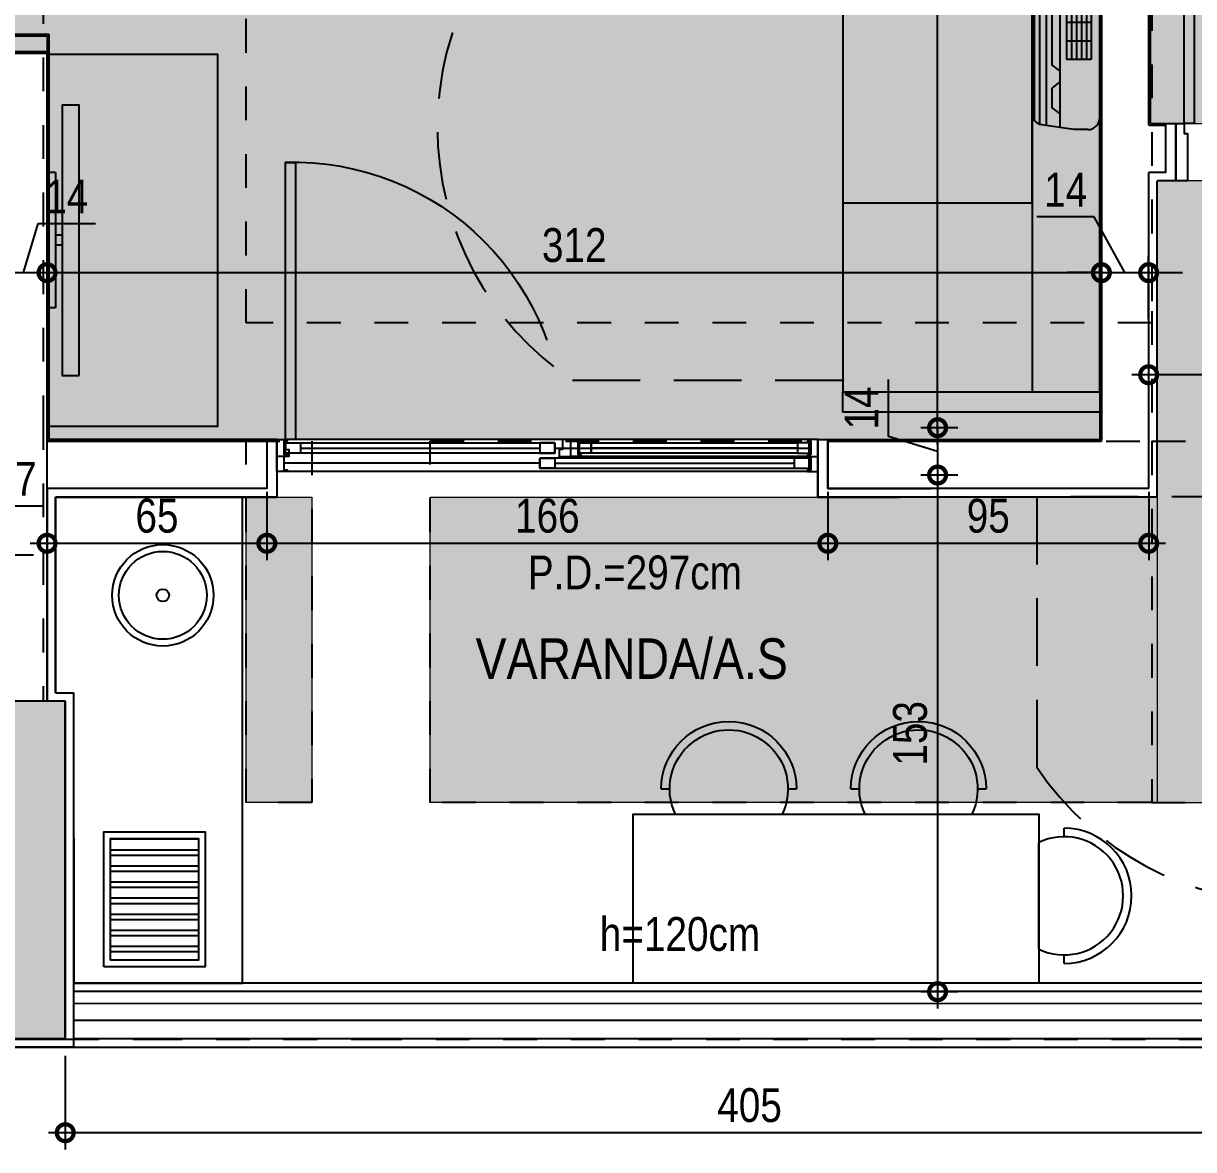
# Model space of a CAD drawing. Header units: metres. Extents: x -23 to 570, y -54 to 184.
# Drawn here: x -15.604 to -12.141, y -53.327 to -49.994 of the extents above; entities that cross this region are included whole.
import ezdxf
from ezdxf.enums import TextEntityAlignment as Align
from ezdxf.xclip import XClip

# ---------------------------------------------------------------- set-up
doc = ezdxf.new("R2010")
doc.units = ezdxf.units.M
doc.header["$XCLIPFRAME"] = 0
doc.header["$PDMODE"] = 35
doc.linetypes.add('DASHEDX2', pattern=[1.5, 1, -0.5])
doc.linetypes.add('PUC$0$DASHEDX2', pattern=[1.5, 1, -0.5])
for name, color, linetype in [('1', 232, 'DASHEDX2'), ('4', 2, 'Continuous'), ('ARQ-DIM', 2, 'Continuous'), ('ARQ-TXT', 2, 'Continuous'), ('PUC$0$ARQ-ALV ACAB', 4, 'Continuous'), ('PUC$0$ARQ-ALV OSSO', 5, 'Continuous'), ('PUC$0$ARQ-AUX', 7, 'Continuous'), ('PUC$0$ARQ-AUX1', 1, 'Continuous'), ('PUC$0$ARQ-AUX1 @ 1', 1, 'Continuous'), ('PUC$0$ARQ-AUX2', 2, 'Continuous'), ('PUC$0$ARQ-CAX @ 1', 1, 'Continuous'), ('PUC$0$ARQ-ENCH', 1, 'Continuous'), ('PUC$0$ARQ-MOB', 7, 'Continuous'), ('PUC$0$ARQ-MOB @ 1', 7, 'Continuous'), ('PUC$0$ARQ-PRJ', 7, 'PUC$0$DASHEDX2'), ('PUC$0$MAUROAMARELO', 162, 'Continuous')]:
    doc.layers.add(name, color=color, linetype=linetype)
doc.layers.add('PUC$0$ARQ-FORRO', color=9, linetype='Continuous', lineweight=5)
doc.styles.add('Adesa', font='ARIALN.TTF')
doc.dimstyles.new('ADESA 1-0050', dxfattribs={"dimtxt": 0.1, "dimasz": 0.1, "dimexe": 0.05, "dimexo": 0.05, "dimgap": 0.03, "dimtad": 1, "dimdec": 1, "dimlfac": 100, "dimzin": 12, "dimtxsty": 'Adesa', "dimblk": 'DOTSMALL', "dimcen": 1, "dimdle": 0.05, "dimclrd": 1, "dimclre": 1, "dimclrt": 256, "dimazin": 3, "dimtm": 1e-09, "dimtfac": 1, "dimtdec": 1, "dimtmove": 1, "dimatfit": 0, "dimldrblk": 'DOTSMALL', "dimfxl": 0.8, "dimtvp": 2, "dimtolj": 1, "dimtzin": 0, "dimarcsym": 0})

# ---------------------------------------------------------------- blocks, each defined once
blk = doc.blocks.new('_DotSmall')
at = {"color": 0, "linetype": 'ByBlock', "const_width": 0.5}
blk.add_lwpolyline([(-0.0625, 0, 1), (0.0625, 0, 1)], format="xyb", close=True, dxfattribs=at)
blk = doc.blocks.new('*D718')
at = {"layer": 'ARQ-DIM', "color": 1, "lineweight": -2, "transparency": 16777216}
for p, q in [((-11.43, -52.9792), (-11.43, -53.3273)), ((-15.48, -53.05), (-15.48, -53.3273)), ((-11.38, -53.2773), (-15.53, -53.2773))]:
    blk.add_line(p, q, dxfattribs=at)
at = {"layer": 'Defpoints', "color": 0, "transparency": 16777216}
for p in [(-11.43, -52.9292, 0), (-15.48, -53), (-15.48, -53.2773)]:
    blk.add_point(p, dxfattribs=at)
at = {"layer": 'ARQ-DIM', "color": 1, "lineweight": -2, "transparency": 16777216, "xscale": 0.1, "yscale": 0.1, "zscale": 0.1, "rotation": 180}
blk.add_blockref('_DotSmall', (-15.48, -53.2773), dxfattribs=at)
at = {"layer": 'ARQ-DIM', "color": 1, "lineweight": -2, "transparency": 16777216, "xscale": 0.1, "yscale": 0.1, "zscale": 0.1}
blk.add_blockref('_DotSmall', (-11.43, -53.2773), dxfattribs=at)
at = {"layer": 'ARQ-DIM', "transparency": 16777216, "insert": (-13.455, -53.1963), "char_height": 0.1, "attachment_point": 5, "style": 'Adesa'}
blk.add_mtext('\\A1;405', dxfattribs=at)
blk = doc.blocks.new('*D549')
at = {"layer": 'ARQ-DIM', "color": 1, "lineweight": -2, "transparency": 16777216}
for p, q in [((-15.6038, -50.7318), (-15.5602, -50.5866)), ((-15.5602, -50.5866), (-15.3908, -50.5866)), ((-15.6738, -50.8695), (-15.6738, -50.6818)), ((-15.5338, -50.8695), (-15.5338, -50.6818)), ((-15.6738, -50.7318), (-15.7738, -50.7318)), ((-15.6738, -50.7318), (-15.5338, -50.7318)), ((-15.6738, -50.7318), (-15.5338, -50.7318)), ((-15.5338, -50.7318), (-15.4338, -50.7318))]:
    blk.add_line(p, q, dxfattribs=at)
at = {"layer": 'Defpoints', "color": 0, "transparency": 16777216}
for p in [(-15.5338, -50.7318), (-15.6738, -50.9195, 0), (-15.5338, -50.9195, 0)]:
    blk.add_point(p, dxfattribs=at)
at = {"layer": 'ARQ-DIM', "color": 1, "lineweight": -2, "transparency": 16777216, "xscale": 0.1, "yscale": 0.1, "zscale": 0.1}
blk.add_blockref('_DotSmall', (-15.6738, -50.7318), dxfattribs=at)
at = {"layer": 'ARQ-DIM', "color": 1, "lineweight": -2, "transparency": 16777216, "xscale": 0.1, "yscale": 0.1, "zscale": 0.1, "rotation": 180}
blk.add_blockref('_DotSmall', (-15.5338, -50.7318), dxfattribs=at)
at = {"layer": 'ARQ-DIM', "transparency": 16777216, "insert": (-15.4755, -50.5064), "char_height": 0.1, "attachment_point": 5, "style": 'Adesa'}
blk.add_mtext('\\A1;14', dxfattribs=at)
blk = doc.blocks.new('*D550')
at = {"layer": 'ARQ-DIM', "color": 1, "lineweight": -2, "transparency": 16777216}
for p, q in [((-15.5338, -50.8695), (-15.5338, -50.6818)), ((-12.4138, -50.8695), (-12.4138, -50.6818)), ((-15.5838, -50.7318), (-12.3638, -50.7318))]:
    blk.add_line(p, q, dxfattribs=at)
at = {"layer": 'Defpoints', "color": 0, "transparency": 16777216}
for p in [(-12.4138, -50.7318), (-15.5338, -50.9195, 0), (-12.4138, -50.9195, 0)]:
    blk.add_point(p, dxfattribs=at)
at = {"layer": 'ARQ-DIM', "color": 1, "lineweight": -2, "transparency": 16777216, "xscale": 0.1, "yscale": 0.1, "zscale": 0.1, "rotation": 180}
blk.add_blockref('_DotSmall', (-15.5338, -50.7318), dxfattribs=at)
at = {"layer": 'ARQ-DIM', "color": 1, "lineweight": -2, "transparency": 16777216, "xscale": 0.1, "yscale": 0.1, "zscale": 0.1}
blk.add_blockref('_DotSmall', (-12.4138, -50.7318), dxfattribs=at)
at = {"layer": 'ARQ-DIM', "transparency": 16777216, "insert": (-13.9738, -50.6507), "char_height": 0.1, "attachment_point": 5, "style": 'Adesa'}
blk.add_mtext('\\A1;312', dxfattribs=at)
blk = doc.blocks.new('*D551')
at = {"layer": 'ARQ-DIM', "color": 1, "lineweight": -2, "transparency": 16777216}
for p, q in [((-12.4349, -50.5664), (-12.6044, -50.5664)), ((-12.344, -50.7318), (-12.4349, -50.5664)), ((-12.414, -50.8695), (-12.414, -50.6818)), ((-12.274, -50.8695), (-12.274, -50.6818)), ((-12.414, -50.7318), (-12.514, -50.7318)), ((-12.414, -50.7318), (-12.274, -50.7318)), ((-12.414, -50.7318), (-12.274, -50.7318)), ((-12.274, -50.7318), (-12.174, -50.7318))]:
    blk.add_line(p, q, dxfattribs=at)
at = {"layer": 'Defpoints', "color": 0, "transparency": 16777216}
for p in [(-12.274, -50.7318), (-12.414, -50.9195, 0), (-12.274, -50.9195, 0)]:
    blk.add_point(p, dxfattribs=at)
at = {"layer": 'ARQ-DIM', "color": 1, "lineweight": -2, "transparency": 16777216, "xscale": 0.1, "yscale": 0.1, "zscale": 0.1}
blk.add_blockref('_DotSmall', (-12.414, -50.7318), dxfattribs=at)
at = {"layer": 'ARQ-DIM', "color": 1, "lineweight": -2, "transparency": 16777216, "xscale": 0.1, "yscale": 0.1, "zscale": 0.1, "rotation": 180}
blk.add_blockref('_DotSmall', (-12.274, -50.7318), dxfattribs=at)
at = {"layer": 'ARQ-DIM', "transparency": 16777216, "insert": (-12.5196, -50.4861), "char_height": 0.1, "attachment_point": 5, "style": 'Adesa'}
blk.add_mtext('\\A1;14', dxfattribs=at)
blk = doc.blocks.new('*D557')
at = {"layer": 'ARQ-DIM', "color": 1, "lineweight": -2, "transparency": 16777216}
for p, q in [((-12.8986, -51.2407), (-12.8986, -46.3844)), ((-12.8383, -46.4344), (-12.9486, -46.4344)), ((-12.8383, -51.1907), (-12.9486, -51.1907))]:
    blk.add_line(p, q, dxfattribs=at)
at = {"layer": 'Defpoints', "color": 0, "transparency": 16777216}
for p in [(-12.8986, -46.4344), (-12.7883, -46.4344, 0), (-12.7883, -51.1907, 0)]:
    blk.add_point(p, dxfattribs=at)
at = {"layer": 'ARQ-DIM', "color": 1, "lineweight": -2, "transparency": 16777216, "xscale": 0.1, "yscale": 0.1, "zscale": 0.1}
for p, rotation in [((-12.8986, -46.4344), 90), ((-12.8986, -51.1907), 270)]:
    blk.add_blockref('_DotSmall', p, dxfattribs=dict(at, rotation=rotation))
at = {"layer": 'ARQ-DIM', "transparency": 16777216, "insert": (-12.9796, -48.8126), "char_height": 0.1, "attachment_point": 5, "rotation": 90, "style": 'Adesa'}
blk.add_mtext('\\A1;476', dxfattribs=at)
blk = doc.blocks.new('*D558')
at = {"layer": 'ARQ-DIM', "color": 1, "lineweight": -2, "transparency": 16777216}
for p, q in [((-13.0438, -51.2172), (-13.0438, -51.0477)), ((-12.8986, -51.1907), (-12.8986, -51.0907)), ((-12.8383, -51.1907), (-12.9486, -51.1907)), ((-12.8986, -51.1907), (-12.8986, -51.3308)), ((-12.8986, -51.1907), (-12.8986, -51.3308)), ((-12.8986, -51.2608), (-13.0438, -51.2172)), ((-12.8383, -51.3308), (-12.9486, -51.3308)), ((-12.8986, -51.3308), (-12.8986, -51.4308))]:
    blk.add_line(p, q, dxfattribs=at)
at = {"layer": 'Defpoints', "color": 0, "transparency": 16777216}
for p in [(-12.7883, -51.1907, 0), (-12.8986, -51.3308), (-12.7883, -51.3308, 0)]:
    blk.add_point(p, dxfattribs=at)
at = {"layer": 'ARQ-DIM', "color": 1, "lineweight": -2, "transparency": 16777216, "xscale": 0.1, "yscale": 0.1, "zscale": 0.1}
for p, rotation in [((-12.8986, -51.1907), 270), ((-12.8986, -51.3308), 90)]:
    blk.add_blockref('_DotSmall', p, dxfattribs=dict(at, rotation=rotation))
at = {"layer": 'ARQ-DIM', "transparency": 16777216, "insert": (-13.124, -51.1325), "char_height": 0.1, "attachment_point": 5, "rotation": 90, "style": 'Adesa'}
blk.add_mtext('\\A1;14', dxfattribs=at)
blk = doc.blocks.new('*D559')
at = {"layer": 'ARQ-DIM', "color": 1, "lineweight": -2, "transparency": 16777216}
for p, q in [((-12.8986, -51.2808), (-12.8986, -52.91)), ((-12.8383, -51.3308), (-12.9486, -51.3308)), ((-12.8383, -52.86), (-12.9486, -52.86))]:
    blk.add_line(p, q, dxfattribs=at)
at = {"layer": 'Defpoints', "color": 0, "transparency": 16777216}
for p in [(-12.7883, -51.3308, 0), (-12.8986, -52.86), (-12.7883, -52.86, 0)]:
    blk.add_point(p, dxfattribs=at)
at = {"layer": 'ARQ-DIM', "color": 1, "lineweight": -2, "transparency": 16777216, "xscale": 0.1, "yscale": 0.1, "zscale": 0.1}
for p, rotation in [((-12.8986, -51.3308), 90), ((-12.8986, -52.86), 270)]:
    blk.add_blockref('_DotSmall', p, dxfattribs=dict(at, rotation=rotation))
at = {"layer": 'ARQ-DIM', "transparency": 16777216, "insert": (-12.9796, -52.0954), "char_height": 0.1, "attachment_point": 5, "rotation": 90, "style": 'Adesa'}
blk.add_mtext('\\A1;153', dxfattribs=at)
blk = doc.blocks.new('*D560')
at = {"layer": 'ARQ-DIM', "color": 1, "lineweight": -2, "transparency": 16777216}
for p, q in [((-11.1203, -50.7739), (-11.1203, -51.084)), ((-11.0703, -51.034), (-12.324, -51.034)), ((-12.274, -51.0319), (-12.274, -51.084))]:
    blk.add_line(p, q, dxfattribs=at)
at = {"layer": 'Defpoints', "color": 0, "transparency": 16777216}
for p in [(-11.1203, -50.7239, 0), (-12.274, -50.9819, 0), (-12.274, -51.034)]:
    blk.add_point(p, dxfattribs=at)
at = {"layer": 'ARQ-DIM', "color": 1, "lineweight": -2, "transparency": 16777216, "xscale": 0.1, "yscale": 0.1, "zscale": 0.1, "rotation": 180}
blk.add_blockref('_DotSmall', (-12.274, -51.034), dxfattribs=at)
at = {"layer": 'ARQ-DIM', "color": 1, "lineweight": -2, "transparency": 16777216, "xscale": 0.1, "yscale": 0.1, "zscale": 0.1}
blk.add_blockref('_DotSmall', (-11.1203, -51.034), dxfattribs=at)
at = {"layer": 'ARQ-DIM', "transparency": 16777216, "insert": (-11.6972, -50.953), "char_height": 0.1, "attachment_point": 5, "style": 'Adesa'}
blk.add_mtext('\\A1;115', dxfattribs=at)
blk = doc.blocks.new('*D577')
at = {"layer": 'ARQ-DIM', "color": 1, "lineweight": -2, "transparency": 16777216}
for p, q in [((-15.7569, -51.5672), (-15.7134, -51.422)), ((-15.7134, -51.422), (-15.5437, -51.422)), ((-15.84, -51.5897), (-15.84, -51.5172)), ((-15.6738, -51.5897), (-15.6738, -51.5172)), ((-15.84, -51.5672), (-15.94, -51.5672)), ((-15.6738, -51.5672), (-15.84, -51.5672)), ((-15.6738, -51.5672), (-15.84, -51.5672)), ((-15.6738, -51.5672), (-15.5738, -51.5672))]:
    blk.add_line(p, q, dxfattribs=at)
at = {"layer": 'Defpoints', "color": 0, "transparency": 16777216}
for p in [(-15.84, -51.5672), (-15.84, -51.6397), (-15.6738, -51.6397, 0)]:
    blk.add_point(p, dxfattribs=at)
at = {"layer": 'ARQ-DIM', "color": 1, "lineweight": -2, "transparency": 16777216, "xscale": 0.1, "yscale": 0.1, "zscale": 0.1}
blk.add_blockref('_DotSmall', (-15.84, -51.5672), dxfattribs=at)
at = {"layer": 'ARQ-DIM', "color": 1, "lineweight": -2, "transparency": 16777216, "xscale": 0.1, "yscale": 0.1, "zscale": 0.1, "rotation": 180}
blk.add_blockref('_DotSmall', (-15.6738, -51.5672), dxfattribs=at)
at = {"layer": 'ARQ-DIM', "transparency": 16777216, "insert": (-15.6285, -51.3418), "char_height": 0.1, "attachment_point": 5, "style": 'Adesa'}
blk.add_mtext('\\A1;17', dxfattribs=at)
blk = doc.blocks.new('*D595')
at = {"layer": 'ARQ-DIM', "color": 1, "lineweight": -2, "transparency": 16777216}
for p, q in [((-15.5338, -51.3809), (-15.5338, -51.5828)), ((-14.8834, -51.3807), (-14.8834, -51.5828)), ((-15.5838, -51.5328), (-14.8334, -51.5328))]:
    blk.add_line(p, q, dxfattribs=at)
at = {"layer": 'Defpoints', "color": 0, "transparency": 16777216}
for p in [(-15.5338, -51.3309, 0), (-14.8834, -51.3307, 0), (-14.8834, -51.5328)]:
    blk.add_point(p, dxfattribs=at)
at = {"layer": 'ARQ-DIM', "color": 1, "lineweight": -2, "transparency": 16777216, "xscale": 0.1, "yscale": 0.1, "zscale": 0.1, "rotation": 180}
blk.add_blockref('_DotSmall', (-15.5338, -51.5328), dxfattribs=at)
at = {"layer": 'ARQ-DIM', "color": 1, "lineweight": -2, "transparency": 16777216, "xscale": 0.1, "yscale": 0.1, "zscale": 0.1}
blk.add_blockref('_DotSmall', (-14.8834, -51.5328), dxfattribs=at)
at = {"layer": 'ARQ-DIM', "transparency": 16777216, "insert": (-15.2086, -51.4518), "char_height": 0.1, "attachment_point": 5, "style": 'Adesa'}
blk.add_mtext('\\A1;65', dxfattribs=at)
blk = doc.blocks.new('*D596')
at = {"layer": 'ARQ-DIM', "color": 1, "lineweight": -2, "transparency": 16777216}
for p, q in [((-14.8834, -51.3807), (-14.8834, -51.5828)), ((-13.2234, -51.3808), (-13.2234, -51.5828)), ((-14.9334, -51.5328), (-13.1734, -51.5328))]:
    blk.add_line(p, q, dxfattribs=at)
at = {"layer": 'Defpoints', "color": 0, "transparency": 16777216}
for p in [(-14.8834, -51.3307, 0), (-13.2234, -51.3308, 0), (-13.2234, -51.5328)]:
    blk.add_point(p, dxfattribs=at)
at = {"layer": 'ARQ-DIM', "color": 1, "lineweight": -2, "transparency": 16777216, "xscale": 0.1, "yscale": 0.1, "zscale": 0.1, "rotation": 180}
blk.add_blockref('_DotSmall', (-14.8834, -51.5328), dxfattribs=at)
at = {"layer": 'ARQ-DIM', "color": 1, "lineweight": -2, "transparency": 16777216, "xscale": 0.1, "yscale": 0.1, "zscale": 0.1}
blk.add_blockref('_DotSmall', (-13.2234, -51.5328), dxfattribs=at)
at = {"layer": 'ARQ-DIM', "transparency": 16777216, "insert": (-14.0534, -51.4518), "char_height": 0.1, "attachment_point": 5, "style": 'Adesa'}
blk.add_mtext('\\A1;166', dxfattribs=at)
blk = doc.blocks.new('*D597')
at = {"layer": 'ARQ-DIM', "color": 1, "lineweight": -2, "transparency": 16777216}
for p, q in [((-13.2234, -51.3808), (-13.2234, -51.5828)), ((-12.2738, -51.3808), (-12.2738, -51.5828)), ((-13.2734, -51.5328), (-12.2238, -51.5328))]:
    blk.add_line(p, q, dxfattribs=at)
at = {"layer": 'Defpoints', "color": 0, "transparency": 16777216}
for p in [(-13.2234, -51.3308, 0), (-12.2738, -51.3308, 0), (-12.2738, -51.5328)]:
    blk.add_point(p, dxfattribs=at)
at = {"layer": 'ARQ-DIM', "color": 1, "lineweight": -2, "transparency": 16777216, "xscale": 0.1, "yscale": 0.1, "zscale": 0.1, "rotation": 180}
blk.add_blockref('_DotSmall', (-13.2234, -51.5328), dxfattribs=at)
at = {"layer": 'ARQ-DIM', "color": 1, "lineweight": -2, "transparency": 16777216, "xscale": 0.1, "yscale": 0.1, "zscale": 0.1}
blk.add_blockref('_DotSmall', (-12.2738, -51.5328), dxfattribs=at)
at = {"layer": 'ARQ-DIM', "transparency": 16777216, "insert": (-12.7486, -51.4518), "char_height": 0.1, "attachment_point": 5, "style": 'Adesa'}
blk.add_mtext('\\A1;95', dxfattribs=at)
blk = doc.blocks.new('*U2414')
for points in [[(0, 0), (0, 0.8204), (-0.03, 0.8204), (-0.03, 0)], [(0.025, 0), (0, 0), (0, -0.03), (-0.01, -0.03), (-0.01, -0.17), (0.025, -0.17), (0.025, 0)], [(-0.845, 0), (-0.82, 0), (-0.82, -0.03), (-0.81, -0.03), (-0.81, -0.17), (-0.845, -0.17), (-0.845, 0)]]:
    blk.add_lwpolyline(points, close=True)
at = {"layer": 'PUC$0$ARQ-PRJ'}
blk.add_arc((-0.0237, 0.0242), 0.7967, 88.2987, 181.7401, dxfattribs=at)
blk = doc.blocks.new('*U2431')
at = {"color": 0, "linetype": 'ByBlock', "ltscale": 0.5}
for points in [[(0.02, -0.045), (0.03, -0.045), (0.03, -0.05), (0.02, -0.05), (0.02, -0.09), (0.03, -0.09), (0.03, -0.095), (0.02, -0.095), (0.02, -0.09), (0.03, -0.09), (0.03, -0.095), (0, -0.095), (0, 0), (0.03, 0), (0.03, -0.005), (0.02, -0.005), (0.02, -0.045)], [(1.58, -0.045), (1.57, -0.045), (1.57, -0.05), (1.58, -0.05), (1.58, -0.09), (1.57, -0.09), (1.57, -0.095), (1.58, -0.095), (1.58, -0.09), (1.57, -0.09), (1.57, -0.095), (1.6, -0.095), (1.6, 0), (1.57, 0), (1.57, -0.005), (1.58, -0.005), (1.58, -0.045)], [(0.025, -0.01), (0.07, -0.01), (0.07, -0.04), (0.025, -0.04)], [(0.8225, -0.01), (0.7775, -0.01), (0.7775, -0.04), (0.8225, -0.04)], [(0.7775, -0.055), (0.8225, -0.055), (0.8225, -0.085), (0.7775, -0.085)], [(1.575, -0.055), (1.53, -0.055), (1.53, -0.085), (1.575, -0.085)]]:
    blk.add_lwpolyline(points, close=True, dxfattribs=at)
at = {"color": 8, "linetype": 'ByBlock', "ltscale": 0.5}
for points in [[(1.57, 0), (0.03, 0)], [(0.8225, -0.025), (1.58, -0.025)], [(0.7775, -0.07), (0.02, -0.07)], [(1.57, -0.095), (0.03, -0.095)]]:
    blk.add_lwpolyline(points, dxfattribs=at)
at = {"color": 7, "linetype": 'ByBlock', "ltscale": 0.5}
for points in [[(0.8225, -0.01), (0.8225, -0.04), (0.025, -0.04), (0.025, -0.01)], [(0.7775, -0.055), (0.7775, -0.085), (1.575, -0.085), (1.575, -0.055)]]:
    blk.add_lwpolyline(points, close=True, dxfattribs=at)
for points in [[(0.07, -0.025), (0.7775, -0.025)], [(0.8225, -0.07), (1.53, -0.07)]]:
    blk.add_lwpolyline(points, dxfattribs=at)
blk = doc.blocks.new('PUC$0$pl apto tipo 1 puc')
at = {"layer": 'PUC$0$ARQ-ALV ACAB'}
for p, q in [((-30.7983, 3.0244, 0), (-26.7983, 3.0243, 0)), ((-26.7983, 2.8343, 0), (-30.7983, 2.8344, 0))]:
    blk.add_line(p, q, dxfattribs=at)
at = {"layer": 'PUC$0$ARQ-ALV ACAB', "elevation": 0}
for points in [[(-30.7983, 1.975), (-30.7983, 2.8352), (-30.7983, 2.8352), (-30.7983, 3.0244), (-31.1983, 3.0243), (-31.1983, 2.7546), (-31.4017, 2.7546), (-31.4017, 2.5747), (-31.2883, 2.5747)], [(-30.852, 1.396), (-30.852, 1.975)], [(-30.852, 1.975), (-30.7983, 1.975)], [(-31.0321, 1.795), (-31.0321, 0.1856), (-32.2266, 0.1856), (-32.2266, 0.2256), (-32.3866, 0.2256), (-32.3866, 0.1756), (-33.7899, 0.1756), (-33.7899, -0.0548), (-33.6399, -0.0548), (-33.6399, 0.0256), (-30.872, 0.0256)], [(-30.8721, 1.2258), (-30.1966, 1.2258), (-30.1966, 1.3958)], [(-30.852, 1.396), (-30.1966, 1.3958)], [(-27.592, 1.3958), (-28.5966, 1.3958), (-28.5966, 1.2258), (-27.762, 1.2258), (-27.762, 1.2258)], [(-27.592, 1.3958), (-27.592, 0.46)], [(-30.872, 0.0256), (-30.8721, 1.2258)], [(-27.612, 0.29), (-27.612, -0.6772), (-27.762, -0.6772), (-27.762, 1.2258)], [(-27.612, 0.29), (-27.5886, 0.29), (-27.5886, 0.29), (-27.5886, 0.29), (-27.537, 0.29), (-27.537, 0.46), (-27.592, 0.46)]]:
    blk.add_lwpolyline(points, dxfattribs=at)
at = {"layer": 'PUC$0$ARQ-ALV OSSO', "elevation": 0}
for points in [[(-30.8233, 2), (-30.8233, 2.8594), (-30.8233, 2.8594), (-30.8233, 2.9994), (-31.1733, 2.9993)], [(-30.8771, 1.371), (-30.8771, 2)], [(-30.8771, 1.2308), (-30.2266, 1.2308), (-30.2266, 1.3708), (-30.8771, 1.371)], [(-27.617, 1.3708), (-28.5666, 1.3708), (-28.5666, 1.2308), (-27.7571, 1.2308), (-27.757, 1.2258)], [(-27.617, 1.3708), (-27.617, 0.435)], [(-30.877, 0.0306), (-30.877, 1.2308)], [(-27.617, 0.295), (-27.617, -0.6722), (-27.757, -0.6722), (-27.757, 1.2258)], [(-31.0171, 1.0856), (-31.0171, 0.1706), (-32.2416, 0.1706), (-32.2416, 0.2206), (-32.3816, 0.2206), (-32.3816, 0.1706), (-33.7849, 0.1706), (-33.7849, -0.0498), (-33.6449, -0.0498), (-33.6449, 0.0306), (-30.877, 0.0306)], [(-27.617, 0.295), (-27.5886, 0.295), (-27.567, 0.295), (-27.567, 0.435), (-27.617, 0.435)]]:
    blk.add_lwpolyline(points, dxfattribs=at)
at = {"layer": 'PUC$0$ARQ-AUX', "elevation": 0}
for points in [[(-26.7983, 2.9993), (-30.7983, 2.9993)], [(-26.7983, 2.8593), (-30.7983, 2.8593)]]:
    blk.add_lwpolyline(points, dxfattribs=at)
at = {"layer": 'PUC$0$ARQ-AUX1'}
blk.add_lwpolyline([(-30.8233, 2.9993), (-30.8233, 2.9993)], close=True, dxfattribs=at)
at = {"layer": 'PUC$0$ARQ-AUX2', "elevation": 0}
for points in [[(-30.7983, 2.9445), (-26.7983, 2.9443)], [(-30.7983, 2.8945), (-26.7983, 2.8943)]]:
    blk.add_lwpolyline(points, dxfattribs=at)
at = {"layer": 'PUC$0$ARQ-AUX1 @ 1', "xscale": -1, "rotation": 180}
blk.add_blockref('*U2431', (-30.1966, 1.2258, 0), dxfattribs=at)
at = {"layer": 'PUC$0$ARQ-CAX @ 1', "rotation": 180}
blk.add_blockref('*U2414', (-27.512, 0.29, 0), dxfattribs=at)
blk = doc.blocks.new('*U2451')
for points in [[(-0.025, -0.1), (0, -0.1), (0, -0.07), (0.01, -0.07), (0.01, -0.05), (-0.025, -0.05), (-0.025, -0.1)], [(0.845, -0.1), (0.82, -0.1), (0.82, -0.07), (0.81, -0.07), (0.81, -0.05), (0.845, -0.05), (0.845, -0.1)], [(0, -0.1), (0, -0.9204), (0.03, -0.9204), (0.03, -0.1)]]:
    blk.add_lwpolyline(points, close=True)
at = {"layer": 'PUC$0$ARQ-PRJ'}
blk.add_arc((0.0237, -0.1242), 0.7967, 268.2987, 1.7401, dxfattribs=at)
blk = doc.blocks.new('*U2452')
at = {"color": 0, "linetype": 'ByBlock', "ltscale": 0.5}
for points in [[(0.02, -0.045), (0.02, -0.045), (0.02, -0.045), (0.02, -0.045), (0.02, -0.045), (0.02, -0.045), (0.02, -0.045), (0.02, -0.045), (0.02, -0.045), (0.03, -0.045), (0.03, -0.05), (0, -0.05), (0, 0), (0.03, 0), (0.03, -0.005), (0.02, -0.005), (0.02, -0.045)], [(0.71, -0.045), (0.71, -0.045), (0.71, -0.045), (0.71, -0.045), (0.71, -0.045), (0.71, -0.045), (0.71, -0.045), (0.71, -0.045), (0.71, -0.045), (0.7, -0.045), (0.7, -0.05), (0.73, -0.05), (0.73, 0), (0.7, 0), (0.7, -0.005), (0.71, -0.005), (0.71, -0.045)], [(0.025, -0.01), (0.06, -0.01), (0.06, -0.04), (0.025, -0.04)], [(0.705, -0.01), (0.67, -0.01), (0.67, -0.04), (0.705, -0.04)]]:
    blk.add_lwpolyline(points, close=True, dxfattribs=at)
at = {"color": 8, "linetype": 'ByBlock', "ltscale": 0.5}
for points in [[(0.7, 0), (0.03, 0)], [(0.7, -0.05), (0.03, -0.05)]]:
    blk.add_lwpolyline(points, dxfattribs=at)
at = {"color": 7, "linetype": 'ByBlock', "ltscale": 0.5}
blk.add_lwpolyline([(0.67, -0.01), (0.67, -0.04), (0.06, -0.04), (0.06, -0.01)], close=True, dxfattribs=at)
blk.add_lwpolyline([(0.06, -0.025), (0.67, -0.025)], dxfattribs=at)
blk = doc.blocks.new('PUC$0$ARQ-LAY-SOF')
at = {"layer": 'PUC$0$ARQ-MOB'}
for points in [[(0.2, 1.74), (0.2, 0.06), (0, 0.06), (0, 1.74)], [(0.76, 1.74), (0.76, 0.06), (0, 0.06), (0, 1.74)], [(0.76, 1.74), (0.76, 1.18), (0.2, 1.18), (0.2, 1.74)], [(0.76, 1.18), (0.76, 0.62), (0.2, 0.62), (0.2, 1.18)], [(0.76, 0), (0.76, 0.06), (0, 0.06), (0, 0)]]:
    blk.add_lwpolyline(points, close=True, dxfattribs=at)
blk = doc.blocks.new('PUC$0$BCO')
at = {"layer": 'PUC$0$ARQ-MOB'}
blk.add_line((-0.1581, 0), (0.1581, 0), dxfattribs=at)
for points in [[(-0.2, -0.075), (-0.175, -0.075)], [(0.175, -0.075), (0.2, -0.075)]]:
    blk.add_lwpolyline(points, dxfattribs=at)
for radius, start, end in [(0.175, 154.6231, 25.3769), (0.2, 180, 0)]:
    blk.add_arc((0, -0.075), radius, start, end, dxfattribs=at)
blk = doc.blocks.new('*U2466')
for p, q in [((-0.2, -0.02), (-0.2, 0)), ((0.2, -0.02), (0.2, 0)), ((-0.015, -0.04), (-0.015, -0.02)), ((0.015, -0.04), (0.015, -0.02))]:
    blk.add_line(p, q)
for points in [[(0.2, 0), (-0.2, 0)], [(0.2, -0.02), (-0.2, -0.02)]]:
    blk.add_lwpolyline(points)
blk.add_lwpolyline([(-0.4, -0.09), (0.4, -0.09), (0.4, -0.04), (-0.4, -0.04)], close=True)
blk = doc.blocks.new('PUC$0$layout pcd puc 1')
at = {"layer": 'PUC$0$ARQ-MOB'}
h = blk.add_hatch(dxfattribs=at)
h.set_pattern_fill('ANSI32', color=256, scale=0.005, angle=225)
h.set_pattern_definition([(180, (233.552257, -12.212465), (-3e-18, -0.047625), []), (180, (233.53638, -12.19659), (-3e-18, -0.047625), [])])
h.paths.add_polyline_path([(5.679, -0.1915), (5.679, 0.1685), (5.939, 0.1685), (5.9389, -0.1915)])
blk.add_lwpolyline([(5.4962, 1.3892), (5.9962, 1.3892), (5.9962, 2.4892), (5.4962, 2.4892)], close=True, dxfattribs=at)
at = {"layer": 'PUC$0$ARQ-MOB', "elevation": 0}
blk.add_lwpolyline([(5.5699, 0.5999), (5.57, -0.2602), (6.0699, -0.2603), (6.0699, 1.1792)], dxfattribs=at)
for points in [[(7.2257, -0.2601), (7.2257, 0.2399), (8.4257, 0.2399), (8.4257, -0.2601)], [(5.659, -0.2115), (5.659, 0.1885), (5.959, 0.1885), (5.9589, -0.2115)], [(5.679, -0.1915), (5.679, 0.1685), (5.939, 0.1685), (5.9389, -0.1915)]]:
    blk.add_lwpolyline(points, close=True, dxfattribs=at)
at = {"layer": 'PUC$0$ARQ-MOB'}
for radius in [0.15, 0.13, 0.0184]:
    blk.add_circle((5.8338, 0.8881, 0), radius, dxfattribs=at)
at = {"layer": 'PUC$0$ARQ-MOB', "xscale": -1}
blk.add_blockref('PUC$0$ARQ-LAY-SOF', (8.6062, 1.4301, 0), dxfattribs=at)
at = {"layer": 'PUC$0$ARQ-MOB', "xscale": -1, "rotation": 180}
for p in [(7.5086, 0.2399, 0), (8.0699, 0.2399, 0)]:
    blk.add_blockref('PUC$0$BCO', p, dxfattribs=at)
at = {"layer": 'PUC$0$ARQ-MOB', "rotation": 90}
blk.add_blockref('PUC$0$BCO', (8.4257, -0.0013, 0), dxfattribs=at)
at = {"layer": 'PUC$0$ARQ-MOB @ 1', "rotation": 90}
blk.add_blockref('*U2466', (5.4962, 1.9392), dxfattribs=at)
blk = doc.blocks.new('PUC$0$pl forro pcd 1')
at = {"layer": 'PUC$0$ARQ-FORRO'}
h = blk.add_hatch(color=256, dxfattribs=at)
h.dxf.hatch_style = 1
h.paths.add_polyline_path([(5.5499, 2.6849), (5.5499, 1.825), (5.4961, 1.825), (5.4961, 0), (2.7283, 0), (2.7283, -0.953), (5.4961, -0.953), (5.4961, -2.1008), (8.6061, -2.1008), (8.6061, -0.1978), (8.7561, -0.1978), (8.7561, -1.165), (10.5799, -1.165), (10.5799, 1.43), (9.6886, 1.43), (9.6886, 2.685)])
h = blk.add_hatch(color=256, dxfattribs=at)
h.dxf.hatch_style = 1
h.paths.add_polyline_path([(6.275, -3.175), (6.08, -3.175), (6.08, -2.2708), (6.275, -2.2708)])
h.paths.add_polyline_path([(8.7761, -3.175), (6.625, -3.175), (6.625, -2.2708), (8.7761, -2.2708)])
h.paths.add_polyline_path([(9.7011, -1.335), (8.7761, -1.335), (8.7761, -3.175), (9.7011, -3.175)])
h.paths.add_polyline_path([(9.7011, -1.335), (9.7011, -3.7093), (10.5699, -3.7093), (10.5696, -1.6508), (9.8796, -1.6508), (9.8796, -1.335)])
h.paths.add_polyline_path([(10.269, -2.5093), (10.519, -2.5093), (10.519, -2.8093), (10.269, -2.8093)], flags=16)
blk.add_lwpolyline([(5.5499, 2.6849), (5.5499, 1.825), (5.4961, 1.825), (5.4961, 0), (2.7283, 0), (2.7283, -0.953), (5.4961, -0.953), (5.4961, -2.1008), (8.6061, -2.1008), (8.6061, -0.1978), (8.7561, -0.1978), (8.7561, -1.165), (10.5799, -1.165), (10.5799, 1.43), (9.6886, 1.43), (9.6886, 2.685)], close=True, dxfattribs=at)
at = {"layer": 'PUC$0$ARQ-FORRO', "elevation": 0}
for points in [[(9.7011, -1.335), (8.7761, -1.335), (8.7761, -3.175), (9.7011, -3.175)], [(6.275, -3.175), (6.08, -3.175), (6.08, -2.2708), (6.275, -2.2708)], [(8.7761, -3.175), (6.625, -3.175), (6.625, -2.2708), (8.7761, -2.2708)]]:
    blk.add_lwpolyline(points, close=True, dxfattribs=at)
blk = doc.blocks.new('PUC$0$Q2')
at = {"layer": 'PUC$0$MAUROAMARELO'}
for p, q in [((244.1482, -387.1027), (243.2551, -387.1027)), ((244.127, -387.0957), (243.2763, -387.0957)), ((243.2266, -387.22), (243.2413, -387.125)), ((244.1641, -387.1387), (243.239, -387.1387)), ((244.1601, -387.1183), (243.2432, -387.1183)), ((244.1766, -387.22), (244.162, -387.125)), ((244.1703, -387.1785), (243.2323, -387.1785)), ((243.274, -387.1785), (243.2923, -387.1547)), ((243.3497, -387.1547), (243.2923, -387.1547)), ((243.368, -387.1785), (243.3497, -387.1547)), ((243.4003, -387.1785), (243.4186, -387.1547)), ((243.7159, -387.1547), (243.4186, -387.1547)), ((243.7342, -387.1785), (243.7159, -387.1547)), ((243.7684, -387.1785), (243.7867, -387.1547)), ((244.0841, -387.1547), (243.7867, -387.1547)), ((244.1024, -387.1785), (244.0841, -387.1547)), ((243.798, -387.1987), (243.4341, -387.1987)), ((243.4341, -387.2718), (243.4341, -387.1987)), ((243.4888, -387.2718), (243.4888, -387.1987)), ((243.5435, -387.2718), (243.5435, -387.1987)), ((243.5983, -387.2718), (243.5983, -387.1987)), ((243.653, -387.2718), (243.653, -387.1987)), ((243.7077, -387.2718), (243.7077, -387.1987)), ((243.7624, -387.2718), (243.7624, -387.1987)), ((243.798, -387.2718), (243.798, -387.1987)), ((244.1264, -387.1987), (243.798, -387.1987)), ((243.8527, -387.2718), (243.8527, -387.1987)), ((243.9074, -387.2718), (243.9074, -387.1987)), ((243.9622, -387.2718), (243.9622, -387.1987)), ((244.0169, -387.2718), (244.0169, -387.1987)), ((244.0716, -387.2718), (244.0716, -387.1987)), ((244.1264, -387.2718), (244.1264, -387.1987)), ((243.2266, -387.2614), (243.2266, -387.22)), ((243.5968, -387.2135), (243.4341, -387.2135)), ((243.5968, -387.2283), (243.4341, -387.2283)), ((243.5968, -387.2431), (243.4341, -387.2431)), ((243.6599, -387.2135), (243.5968, -387.2135)), ((243.6599, -387.2283), (243.5968, -387.2283)), ((243.6599, -387.2431), (243.5968, -387.2431)), ((243.723, -387.2135), (243.6599, -387.2135)), ((243.723, -387.2283), (243.6599, -387.2283)), ((243.723, -387.2431), (243.6599, -387.2431)), ((243.7624, -387.2135), (243.723, -387.2135)), ((243.7624, -387.2283), (243.723, -387.2283)), ((243.7624, -387.2431), (243.723, -387.2431)), ((243.906, -387.2135), (243.798, -387.2135)), ((243.906, -387.2283), (243.798, -387.2283)), ((243.906, -387.2431), (243.798, -387.2431)), ((243.9691, -387.2135), (243.906, -387.2135)), ((243.9691, -387.2283), (243.906, -387.2283)), ((243.9691, -387.2431), (243.906, -387.2431)), ((244.0322, -387.2135), (243.9691, -387.2135)), ((244.0322, -387.2283), (243.9691, -387.2283)), ((244.0322, -387.2431), (243.9691, -387.2431)), ((244.1264, -387.2135), (244.0322, -387.2135)), ((244.1264, -387.2283), (244.0322, -387.2283)), ((244.1264, -387.2431), (244.0322, -387.2431)), ((244.1766, -387.2614), (244.1766, -387.22)), ((243.5968, -387.2578), (243.4341, -387.2578)), ((243.798, -387.2718), (243.4341, -387.2718)), ((243.6599, -387.2578), (243.5968, -387.2578)), ((243.723, -387.2578), (243.6599, -387.2578)), ((243.7624, -387.2578), (243.723, -387.2578)), ((243.906, -387.2578), (243.798, -387.2578)), ((244.1264, -387.2718), (243.798, -387.2718)), ((243.9691, -387.2578), (243.906, -387.2578)), ((244.0322, -387.2578), (243.9691, -387.2578)), ((244.1264, -387.2578), (244.0322, -387.2578)), ((244.1411, -387.2969), (243.2621, -387.2969))]:
    blk.add_line(p, q, dxfattribs=at)
for centre, start, end in [((243.2763, -387.1312), 90, 170), ((244.127, -387.1312), 10, 90), ((243.2621, -387.2614), 180, 270), ((244.1411, -387.2614), 270, 0)]:
    blk.add_arc(centre, 0.0355, start, end, dxfattribs=at)
blk = doc.blocks.new('PUC$0$A$C2e7cd6c0')
at = {"layer": 'PUC$0$MAUROAMARELO', "rotation": 90.00000000000001}
blk.add_blockref('PUC$0$Q2', (-389.2856, -240.6759), dxfattribs=at)
blk = doc.blocks.new('PUC')
at = {"layer": 'PUC$0$ARQ-ALV ACAB'}
for points, elevation in [([(-15.5288, -51.2257), (-15.5288, -50.078), (-18.2966, -50.078), (-18.2966, -50.045)], 0), ([(-14.8534, -51.2257), (-15.5288, -51.2257)], 0), ([(-14.8534, -51.2257), (-14.8534, -51.3958)], 0), ([(-13.2534, -51.2257), (-13.2534, -51.3958)], 0), ([(-13.2534, -51.2257), (-13.0784, -51.2257)], 0), ([(-14.8534, -51.3958), (-15.5088, -51.3958)], 0), ([(-15.5088, -51.975), (-15.5088, -51.3958)], 0), ([(-13.2534, -51.3958), (-13.0111, -51.3958)], 0), ([(-13.8378, -53.0251), (-21.005, -53.025)], 0.0001)]:
    blk.add_lwpolyline(points, dxfattribs=dict(at, elevation=elevation))
at = {"layer": 'PUC$0$ARQ-ALV OSSO', "elevation": 0}
for points in [[(-15.5338, -50.083), (-18.3016, -50.083), (-18.3016, -50.05)], [(-15.5338, -52), (-15.5338, -50.083)], [(-14.8834, -51.2307), (-15.5338, -51.2307)], [(-14.8834, -51.2307), (-14.8834, -51.3708)], [(-13.2234, -51.2307), (-13.2234, -51.3708)], [(-13.2234, -51.2307), (-13.1503, -51.2307)], [(-14.8834, -51.3708), (-15.5338, -51.3708)], [(-13.2234, -51.3708), (-12.9186, -51.3708)]]:
    blk.add_lwpolyline(points, dxfattribs=at)
at = {"layer": 'PUC$0$ARQ-PRJ', "ltscale": 0.2, "elevation": 0}
blk.add_lwpolyline([(-13.9788, -49.5512), (-13.1788, -49.5512), (-13.1788, -51.0512), (-13.9788, -51.0512, -0.533333)], format="xyb", close=True, dxfattribs=at)
at = {"layer": 'PUC$0$ARQ-PRJ', "ltscale": 0.2}
blk.add_lwpolyline([(-11.1052, -52.1957), (-11.1052, -51.3957), (-12.6052, -51.3957), (-12.6052, -52.1957, 0.533333)], format="xyb", close=True, dxfattribs=at)
at = {"layer": 'PUC$0$ARQ-ALV OSSO', "xscale": -1, "rotation": 180}
blk.add_blockref('PUC$0$pl apto tipo 1 puc', (15.3432, -50), dxfattribs=at)
at = {"layer": 'PUC$0$ARQ-CAX @ 1', "xscale": -1, "rotation": 180}
blk.add_blockref('*U2451', (-14.8284, -51.3257, 0), dxfattribs=at)
at = {"layer": 'PUC$0$ARQ-CAX @ 1'}
blk.add_blockref('*U2452', (-13.9834, -51.2257, 0), dxfattribs=at)
at = {"layer": 'PUC$0$ARQ-ENCH'}
blk.add_blockref('PUC$0$A$C2e7cd6c0', (-10.43, -52.8592, 0), dxfattribs=at)
at = {"layer": 'PUC$0$ARQ-FORRO'}
blk.add_blockref('PUC$0$pl forro pcd 1', (-21.0249, -49.125, 0), dxfattribs=at)
at = {"layer": 'PUC$0$ARQ-MOB'}
blk.add_blockref('PUC$0$layout pcd puc 1', (-21.025, -52.5749, 0), dxfattribs=at)
blk = doc.blocks.new('est-lo-07-6sb-r00')
at = {"layer": '4'}
h = blk.add_hatch(color=8, dxfattribs=at)
h.dxf.hatch_style = 1
h.paths.add_polyline_path([(213.004314, 592.98646), (232.004314, 592.98646), (232.004314, 743.98646), (213.004314, 743.98646)], flags=17)
h.paths.add_polyline_path([(517.003016, 942.98646), (353.003016, 942.98646), (353.003016, 923.986062), (498.003016, 923.986062), (498.003016, 465.008359), (498.003039, 465.008359), (498.003039, 450.008359), (498.003039, 395.98646), (517.003016, 395.98646)])
h.paths.add_polyline_path([(3672.003309, 253.001099), (3672.003309, 388.001099), (3637.003309, 388.001099), (3637.003309, 253.001099)])
h.paths.add_polyline_path([(3637.003309, 942.98646), (3637.003194, 872.98646), (3653.003309, 872.98646), (3653.003309, 599.001099), (3637.003309, 599.001099), (3637.003309, 539.001099), (3672.003309, 539.001099), (3672.003309, 942.98646)])
h.paths.add_polyline_path([(3672.003424, 102.001099), (3637.003309, 102.001099), (3637.003309, 42.001099), (3653.003307, 42.001099), (3653.003307, -229.998901), (3637.003309, -229.998901), (3637.003309, -299.998901), (3672.003424, -299.998901)])
h.paths.add_polyline_path([(3075.003309, -299.999844), (3110.003309, -299.999844), (3110.003309, -199.999844), (3075.003309, -199.999844)])
h.paths.add_polyline_path([(3075.003309, 270.500177), (3110.003309, 270.500177), (3110.003309, 370.500177), (3075.003309, 370.500177)])
h.paths.add_polyline_path([(520.003309, 942.98646), (520.003309, 395.98646), (555.003309, 395.98646), (555.003309, 451.98646), (539.003309, 451.98646), (539.003309, 872.98646), (555.003309, 872.98646), (555.003309, 942.98646)])
h.paths.add_polyline_path([(-2102.995138, 253.000177), (-2102.995138, 388.000177), (-2137.995138, 388.000177), (-2137.995138, 253.000177)])
h.paths.add_polyline_path([(-2137.995138, 101.999935), (-2137.995138, -299.999844), (-2102.995138, -299.999844), (-2102.995138, -229.999844), (-2118.995138, -229.999844), (-2118.995138, 41.999935), (-2102.995138, 41.999935), (-2102.995138, 101.999935)])
h.paths.add_polyline_path([(-2137.995141, 942.98646), (-2137.995141, 538.988972), (-2102.995141, 538.988972), (-2102.995141, 598.988972), (-2118.995141, 598.988972), (-2118.995141, 872.98646), (-2102.995141, 872.98646), (-2102.995141, 942.98646)])
h.paths.add_polyline_path([(520.003309, 245.003526), (520.003309, -299.999844), (555.003309, -299.999844), (555.003309, -229.999844), (539.003309, -229.999844), (539.003309, 185.003526), (555.003309, 185.003526), (555.003309, 245.003526)])
h.paths.add_polyline_path([(-34.995574, 942.98646), (-34.995574, 872.98646), (-18.995574, 872.98646), (-18.995574, 455.98646), (-34.995574, 455.98646), (-34.995574, 395.98646), (232.004426, 395.98646), (232.004426, 481.98646), (213.004426, 481.98646), (213.004426, 414.98646), (0.004426, 414.98646), (0.004426, 923.98646), (213.004426, 923.98646), (213.004426, 854.98646), (232.004426, 854.98646), (232.004426, 923.98646), (252.004426, 923.98646), (252.004426, 942.98646)])
h.paths.add_polyline_path([(3075.003309, 842.98646), (3110.003309, 842.98646), (3110.003309, 942.98646), (3075.003309, 942.98646)])
h.paths.add_polyline_path([(2530.003309, -299.999844), (2570.003309, -299.999844), (2570.003309, -199.999844), (2530.003309, -199.999844)])
h.paths.add_polyline_path([(2530.003309, 145.003526), (2570.003309, 145.003526), (2570.003309, 245.003526), (2530.003309, 245.003526)])
h.paths.add_polyline_path([(2530.003309, 395.98646), (2570.003309, 395.98646), (2570.003309, 495.98646), (2530.003309, 495.98646)])
h.paths.add_polyline_path([(2530.003309, 842.98646), (2570.003309, 842.98646), (2570.003309, 942.98646), (2530.003309, 942.98646)])
h.paths.add_polyline_path([(1995.003309, -299.999844), (2030.003309, -299.999844), (2030.003309, -199.999844), (1995.003309, -199.999844)])
h.paths.add_polyline_path([(1995.003309, 145.003526), (2030.003309, 145.003526), (2030.003309, 245.003526), (1995.003309, 245.003526)])
h.paths.add_polyline_path([(1995.003309, 395.98646), (2030.003309, 395.98646), (2030.003309, 495.98646), (1995.003309, 495.98646)])
h.paths.add_polyline_path([(1995.003309, 842.98646), (2030.003309, 842.98646), (2030.003309, 942.98646), (1995.003309, 942.98646)])
h.paths.add_polyline_path([(1460.003309, -299.999844), (1495.003309, -299.999844), (1495.003309, -199.999844), (1460.003309, -199.999844)])
h.paths.add_polyline_path([(1460.003309, 145.003526), (1495.003309, 145.003526), (1495.003309, 245.003526), (1460.003309, 245.003526)])
h.paths.add_polyline_path([(1460.176641, 395.98646), (1495.176641, 395.98646), (1495.176641, 495.98646), (1460.176641, 495.98646)])
h.paths.add_polyline_path([(1460.003309, 842.98646), (1495.003309, 842.98646), (1495.003309, 942.98646), (1460.003309, 942.98646)])
h.paths.add_polyline_path([(925.003309, -299.999844), (960.003309, -299.999844), (960.003309, -199.999844), (925.003309, -199.999844)])
h.paths.add_polyline_path([(925.003309, 145.003526), (960.003309, 145.003526), (960.003309, 245.003526), (925.003309, 245.003526)])
h.paths.add_polyline_path([(925.003309, 395.98646), (960.003309, 395.98646), (960.003309, 495.98646), (925.003309, 495.98646)])
h.paths.add_polyline_path([(925.003309, 842.98646), (960.003309, 842.98646), (960.003309, 942.98646), (925.003309, 942.98646)])
h.paths.add_polyline_path([(-1582.999721, -299.999844), (-1547.999721, -299.999844), (-1547.999721, -199.999844), (-1582.999721, -199.999844)])
h.paths.add_polyline_path([(-500.999721, -299.999844), (-465.999721, -299.999844), (-465.999721, -199.999844), (-500.999721, -199.999844)])
h.paths.add_polyline_path([(-1042.999721, -299.999844), (-1002.999721, -299.999844), (-1002.999721, -199.999844), (-1042.999721, -199.999844)])
h.paths.add_polyline_path([(-500.999721, 145.003526), (-465.999721, 145.003526), (-465.999721, 245.003526), (-500.999721, 245.003526)])
h.paths.add_polyline_path([(-1042.999721, 145.003526), (-1002.999721, 145.003526), (-1002.999721, 245.003526), (-1042.999721, 245.003526)])
h.paths.add_polyline_path([(-500.999721, 395.98646), (-465.999721, 395.98646), (-465.999721, 495.98646), (-500.999721, 495.98646)])
h.paths.add_polyline_path([(-1042.999721, 395.98646), (-1002.999721, 395.98646), (-1002.999721, 495.98646), (-1042.999721, 495.98646)])
h.paths.add_polyline_path([(-1582.999721, 270.500177), (-1547.999721, 270.500177), (-1547.999721, 370.500177), (-1582.999721, 370.500177)])
h.paths.add_polyline_path([(-500.999721, 842.98646), (-465.999721, 842.98646), (-465.999721, 942.98646), (-500.999721, 942.98646)])
h.paths.add_polyline_path([(-1042.999721, 842.98646), (-1002.999721, 842.98646), (-1002.999721, 942.98646), (-1042.999721, 942.98646)])
h.paths.add_polyline_path([(-1582.999721, 842.98646), (-1547.999721, 842.98646), (-1547.999721, 942.98646), (-1582.999721, 942.98646)])
h.paths.add_polyline_path([(-35, 245.003526), (-35, 185.003526), (-19, 185.003526), (-19, -230), (-35, -230), (-35, -300), (517, -300), (517, 245), (498, 245), (498, -281), (0, -281), (0, -19), (255, -19), (255, 245.003526), (178.5, 245.003526), (178.5, 226.003526), (236, 226.003526), (236, 0), (0, 0), (0, 226.003526), (57.5, 226.003526), (57.5, 245.003526)])
at = {"layer": '1'}
for p, q in [((-1494.496581, -88.073923), (-1494.496581, 285.500177)), ((-1226.48613, -88.073923), (-1494.496581, -88.073923)), ((-1494.496581, -229.999844), (-1494.496581, -123.073923)), ((-1494.496581, -123.073923), (-1474.989534, -123.073923)), ((-1226.48613, -123.073923), (-1202.98613, -123.073923)), ((-1474.989534, -229.999844), (-1494.496581, -229.999844)), ((-1226.48613, -229.999844), (-1167.482003, -229.909089))]:
    blk.add_line(p, q, dxfattribs=at)
for points in [[(-1554.496581, 270.500177), (-1554.496581, -115.575305)], [(-1226.48613, 188.42583), (-1226.48613, -84.575615)], [(-1226.48613, -84.575615), (-1226.48613, -123.073923)], [(-1554.496581, -115.575305), (-1554.496581, -199.999844)], [(-1474.989534, -123.073923), (-1474.989534, -229.999844)], [(-1439.989534, -123.073923), (-1226.48613, -123.073923)], [(-1439.989534, -229.999844), (-1439.989534, -123.073923)], [(-1226.48613, -123.073923), (-1226.48613, -229.999844)], [(-1226.48613, -229.999844), (-1439.989534, -229.999844)], [(-1547.999721, -299.999844), (-1523.376374, -299.999844)], [(-1523.376374, -299.999844), (-1458.376438, -299.999844)], [(-1458.376438, -299.999844), (-1197.374736, -299.999844)]]:
    blk.add_lwpolyline(points, dxfattribs=at)
at = {"layer": '4', "linetype": 'Continuous'}
blk.add_lwpolyline([(-1582.999721, -299.999844), (-1547.999721, -299.999844), (-1547.999721, -199.999844), (-1582.999721, -199.999844), (-1582.999721, -299.999844)], dxfattribs=at)

msp = doc.modelspace()

# ---------------------------------------------------------------- block references
msp.add_blockref('PUC', (0, 0))
at = {"linetype": 'Continuous'}
ref = msp.add_blockref('est-lo-07-6sb-r00', (0, -50), dxfattribs=dict(at, xscale=0.01, yscale=0.01, zscale=0.01))
XClip(ref).set_block_clipping_path([(-2376.9387453747, -332.406408919), (3843.2300762764, 424.4148867243)])

# ---------------------------------------------------------------- texts
at = {"layer": 'ARQ-TXT', "style": 'Adesa'}
for s, height, p in [('P.D.=297cm', 0.1, (-13.7945, -51.619, 0)), ('VARANDA/A.S', 0.12, (-13.8038, -51.8718, 0)), ('h=120cm', 0.1, (-13.661, -52.6871, 0))]:
    msp.add_text(s, height=height, dxfattribs=at).set_placement(p, align=Align.MIDDLE)

# ---------------------------------------------------------------- dimensions: what is measured, and where the dimension line sits
at = {"layer": 'ARQ-DIM'}
for base, p1, p2, angle, picture, middle in [((-12.8986, -46.4344), (-12.7883, -51.1907, 0), (-12.7883, -46.4344, 0), 270, '*D557', (-12.9796, -48.8126)), ((-12.274, -51.034), (-11.1203, -50.7239, 0), (-12.274, -50.9819, 0), 180, '*D560', (-11.6972, -50.953)), ((-12.8986, -52.86), (-12.7883, -51.3308, 0), (-12.7883, -52.86, 0), 270, '*D559', (-12.9796, -52.0954)), ((-15.48, -53.2773), (-11.43, -52.9292, 0), (-15.48, -53), 180, '*D718', (-13.455, -53.1963))]:
    dim = msp.add_linear_dim(base=base, p1=p1, p2=p2, angle=angle, dimstyle='ADESA 1-0050', override={"dimdec": 0}, dxfattribs=at)
    dim.commit()
    dim.dimension.update_dxf_attribs({"geometry": picture, "text_midpoint": middle})
for base, p1, p2, picture, middle in [((-15.5338, -50.7318), (-15.6738, -50.9195, 0), (-15.5338, -50.9195, 0), '*D549', (-15.5302, -50.5064)), ((-12.4138, -50.7318), (-15.5338, -50.9195, 0), (-12.4138, -50.9195, 0), '*D550', (-13.9738, -50.6507)), ((-14.8834, -51.5328), (-15.5338, -51.3309, 0), (-14.8834, -51.3307, 0), '*D595', (-15.2086, -51.4518)), ((-13.2234, -51.5328), (-14.8834, -51.3307, 0), (-13.2234, -51.3308, 0), '*D596', (-14.0534, -51.4518)), ((-12.2738, -51.5328), (-13.2234, -51.3308, 0), (-12.2738, -51.3308, 0), '*D597', (-12.7486, -51.4518))]:
    dim = msp.add_linear_dim(base=base, p1=p1, p2=p2, dimstyle='ADESA 1-0050', dxfattribs=at)
    dim.commit()
    dim.dimension.update_dxf_attribs({"geometry": picture, "text_midpoint": middle})
dim = msp.add_linear_dim(base=(-12.274, -50.7318), p1=(-12.414, -50.9195, 0), p2=(-12.274, -50.9195, 0), dimstyle='ADESA 1-0050', dxfattribs=at)
dim.commit()
dim.dimension.update_dxf_attribs({"geometry": '*D551', "text_midpoint": (-12.4649, -50.5664), "dimtype": 160})
dim = msp.add_linear_dim(base=(-12.8986, -51.3308), p1=(-12.7883, -51.1907, 0), p2=(-12.7883, -51.3308, 0), angle=270, dimstyle='ADESA 1-0050', dxfattribs=at)
dim.commit()
dim.dimension.update_dxf_attribs({"geometry": '*D558', "text_midpoint": (-13.124, -51.1872)})
dim = msp.add_linear_dim(base=(-15.84, -51.5672), p1=(-15.6738, -51.6397, 0), p2=(-15.84, -51.6397), dimstyle='ADESA 1-0050', override={"dimdec": 0}, dxfattribs=at)
dim.commit()
dim.dimension.update_dxf_attribs({"geometry": '*D577', "text_midpoint": (-15.6834, -51.3418)})

doc.saveas('drawing.dxf')
